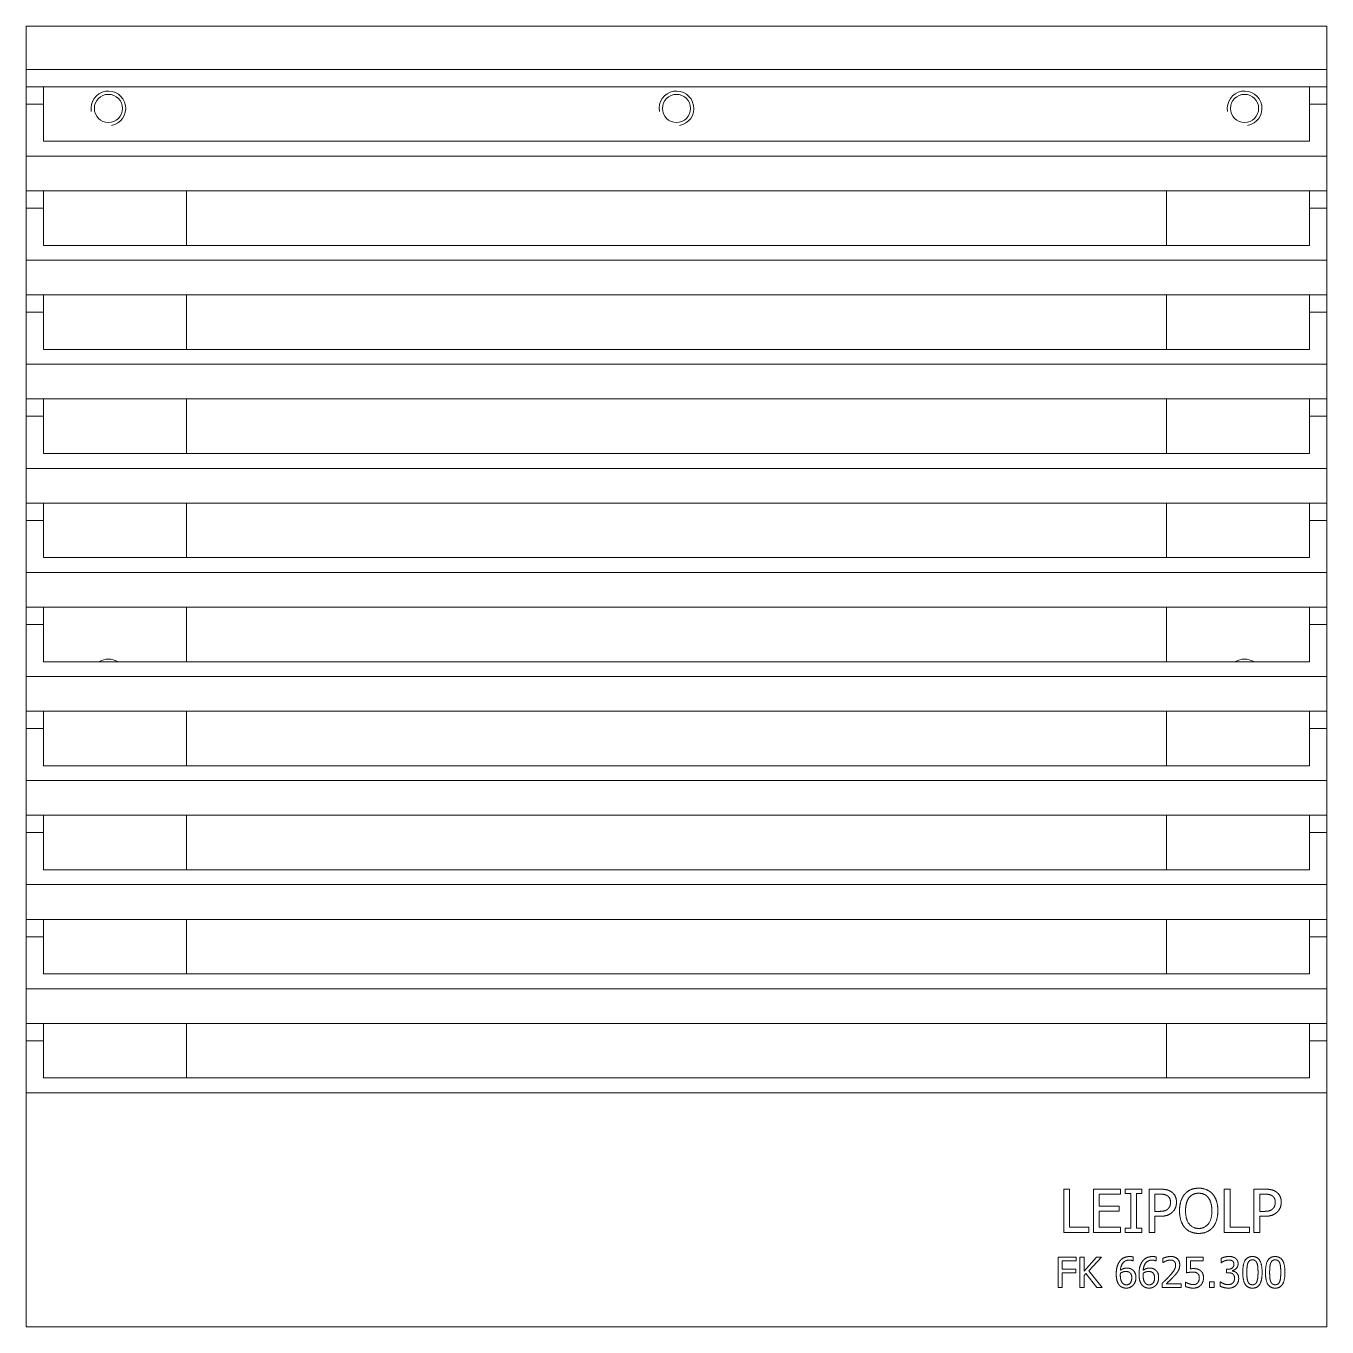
# Model space of a CAD drawing. Header units: inches. Extents: x 0 to 150, y 0 to 150.
import ezdxf

# ---------------------------------------------------------------- set-up
doc = ezdxf.new("R2010")
doc.units = ezdxf.units.IN
doc.layers.add('hw_VTP', color=7, linetype='Continuous', lineweight=13)

# ---------------------------------------------------------------- blocks, each defined once
blk = doc.blocks.new('Q_Loc bui')
at = {"layer": 'hw_VTP', "color": 0, "linetype": 'ByBlock', "lineweight": 13}
for p, q in [((75, 0), (-75, 0)), ((-75, 0), (-75, -5)), ((75, -5), (75, 0)), ((-75, -7), (-75, -5)), ((-75, -5), (75, -5)), ((75, -5), (75, -7)), ((-75, -7), (75, -7)), ((-75, -9), (-75, -7)), ((-73, -7), (-73, -9)), ((73, -9), (73, -7)), ((75, -7), (75, -9)), ((-75, -15), (-75, -9)), ((-75, -9), (-73, -9)), ((-73, -9), (-73, -13.29)), ((73, -13.29), (73, -9)), ((73, -9), (75, -9)), ((75, -9), (75, -15)), ((-73, -13.29), (73, -13.29)), ((-75, -19), (-75, -15)), ((75, -15), (-75, -15)), ((75, -15), (75, -19)), ((-75, -21), (-75, -19)), ((-75, -19), (75, -19)), ((-73, -19), (-73, -21)), ((-56.5, -25.29), (-56.5, -19)), ((56.5, -19), (56.5, -25.29)), ((73, -21), (73, -19)), ((75, -19), (75, -21)), ((-75, -27), (-75, -21)), ((-75, -21), (-73, -21)), ((-73, -21), (-73, -25.29)), ((73, -21), (75, -21)), ((73, -25.29), (73, -21)), ((75, -21), (75, -27)), ((-73, -25.29), (73, -25.29)), ((75, -27), (-75, -27)), ((-75, -31), (-75, -27)), ((75, -27), (75, -31)), ((-75, -33), (-75, -31)), ((-75, -31), (75, -31)), ((-73, -31), (-73, -33)), ((-56.5, -37.29), (-56.5, -31)), ((56.5, -31), (56.5, -37.29)), ((73, -33), (73, -31)), ((75, -31), (75, -33)), ((-75, -39), (-75, -33)), ((-75, -33), (-73, -33)), ((-73, -33), (-73, -37.29)), ((73, -33), (75, -33)), ((73, -37.29), (73, -33)), ((75, -33), (75, -39)), ((-73, -37.29), (73, -37.29)), ((75, -39), (-75, -39)), ((-75, -43), (-75, -39)), ((75, -39), (75, -43)), ((-75, -45), (-75, -43)), ((-75, -43), (75, -43)), ((-73, -43), (-73, -45)), ((-56.5, -49.29), (-56.5, -43)), ((56.5, -43), (56.5, -49.29)), ((73, -45), (73, -43)), ((75, -43), (75, -45)), ((-75, -51), (-75, -45)), ((-75, -45), (-73, -45)), ((-73, -45), (-73, -49.29)), ((73, -45), (75, -45)), ((73, -49.29), (73, -45)), ((75, -45), (75, -51)), ((-73, -49.29), (73, -49.29)), ((75, -51), (-75, -51)), ((-75, -55), (-75, -51)), ((75, -51), (75, -55)), ((-75, -57), (-75, -55)), ((-75, -55), (75, -55)), ((-73, -55), (-73, -57)), ((-56.5, -61.29), (-56.5, -55)), ((56.5, -55), (56.5, -61.29)), ((73, -57), (73, -55)), ((75, -55), (75, -57)), ((-75, -63), (-75, -57)), ((-75, -57), (-73, -57)), ((-73, -57), (-73, -61.29)), ((73, -57), (75, -57)), ((73, -61.29), (73, -57)), ((75, -57), (75, -63)), ((-73, -61.29), (73, -61.29)), ((75, -63), (-75, -63)), ((-75, -67), (-75, -63)), ((75, -63), (75, -67)), ((-75, -69), (-75, -67)), ((-75, -67), (75, -67)), ((-73, -67), (-73, -69)), ((-56.5, -73.29), (-56.5, -67)), ((56.5, -67), (56.5, -73.29)), ((73, -69), (73, -67)), ((75, -67), (75, -69)), ((-75, -75), (-75, -69)), ((-75, -69), (-73, -69)), ((-73, -69), (-73, -73.29)), ((73, -69), (75, -69)), ((73, -73.29), (73, -69)), ((75, -69), (75, -75)), ((-73, -73.29), (73, -73.29)), ((75, -75), (-75, -75)), ((-75, -79), (-75, -75)), ((75, -75), (75, -79)), ((-75, -81), (-75, -79)), ((-75, -79), (75, -79)), ((-73, -79), (-73, -81)), ((-56.5, -85.29), (-56.5, -79)), ((56.5, -79), (56.5, -85.29)), ((73, -81), (73, -79)), ((75, -79), (75, -81)), ((-75, -87), (-75, -81)), ((-75, -81), (-73, -81)), ((-73, -81), (-73, -85.29)), ((73, -81), (75, -81)), ((73, -85.29), (73, -81)), ((75, -81), (75, -87)), ((-73, -85.29), (73, -85.29)), ((75, -87), (-75, -87)), ((-75, -91), (-75, -87)), ((75, -87), (75, -91)), ((-75, -93), (-75, -91)), ((-75, -91), (75, -91)), ((-73, -91), (-73, -93)), ((-56.5, -97.29), (-56.5, -91)), ((56.5, -91), (56.5, -97.29)), ((73, -93), (73, -91)), ((75, -91), (75, -93)), ((-75, -99), (-75, -93)), ((-75, -93), (-73, -93)), ((-73, -93), (-73, -97.29)), ((73, -93), (75, -93)), ((73, -97.29), (73, -93)), ((75, -93), (75, -99)), ((-73, -97.29), (73, -97.29)), ((75, -99), (-75, -99)), ((-75, -103), (-75, -99)), ((75, -99), (75, -103)), ((-75, -105), (-75, -103)), ((-75, -103), (75, -103)), ((-73, -103), (-73, -105)), ((-56.5, -109.29), (-56.5, -103)), ((56.5, -103), (56.5, -109.29)), ((73, -105), (73, -103)), ((75, -103), (75, -105)), ((-75, -111), (-75, -105)), ((-75, -105), (-73, -105)), ((-73, -105), (-73, -109.29)), ((73, -105), (75, -105)), ((73, -109.29), (73, -105)), ((75, -105), (75, -111)), ((-73, -109.29), (73, -109.29)), ((75, -111), (-75, -111)), ((-75, -115), (-75, -111)), ((75, -111), (75, -115)), ((-75, -117), (-75, -115)), ((-75, -115), (75, -115)), ((-73, -115), (-73, -117)), ((-56.5, -121.29), (-56.5, -115)), ((56.5, -115), (56.5, -121.29)), ((73, -117), (73, -115)), ((75, -115), (75, -117)), ((-75, -123), (-75, -117)), ((-75, -117), (-73, -117)), ((-73, -117), (-73, -121.29)), ((73, -117), (75, -117)), ((73, -121.29), (73, -117)), ((75, -117), (75, -123)), ((-73, -121.29), (73, -121.29)), ((75, -123), (-75, -123)), ((-75, -150), (-75, -123)), ((75, -123), (75, -150)), ((44.65, -139.11), (44.65, -134.11)), ((44.65, -134.11), (45.31, -134.11)), ((45.31, -134.11), (45.31, -138.51)), ((48.07, -134.11), (51.2, -134.11)), ((48.07, -139.11), (48.07, -134.11)), ((51.2, -134.7), (48.73, -134.7)), ((48.73, -134.7), (48.73, -136.07)), ((51.2, -134.11), (51.2, -134.7)), ((51.73, -134.62), (51.73, -134.11)), ((51.73, -134.11), (53.67, -134.11)), ((52.37, -134.62), (51.73, -134.62)), ((52.37, -138.59), (52.37, -134.62)), ((53.67, -134.62), (53.03, -134.62)), ((53.03, -134.62), (53.03, -138.59)), ((53.67, -134.11), (53.67, -134.62)), ((54.49, -139.11), (54.49, -134.11)), ((54.49, -134.11), (55.75, -134.11)), ((55.16, -136.67), (55.16, -134.68)), ((55.16, -134.68), (55.71, -134.68)), ((63.15, -139.11), (63.15, -134.11)), ((63.15, -134.11), (63.82, -134.11)), ((63.82, -134.11), (63.82, -138.51)), ((66.57, -139.11), (66.57, -134.11)), ((66.57, -134.11), (67.83, -134.11)), ((67.24, -136.67), (67.24, -134.68)), ((67.24, -134.68), (67.79, -134.68)), ((48.73, -136.07), (51.03, -136.07)), ((51.03, -136.07), (51.03, -136.66)), ((51.03, -136.66), (48.73, -136.66)), ((48.73, -136.66), (48.73, -138.51)), ((55.61, -136.67), (55.16, -136.67)), ((55.72, -137.24), (55.16, -137.24)), ((55.16, -137.24), (55.16, -139.11)), ((67.69, -136.67), (67.24, -136.67)), ((67.8, -137.24), (67.24, -137.24)), ((67.24, -137.24), (67.24, -139.11)), ((47.55, -139.11), (44.65, -139.11)), ((45.31, -138.51), (47.55, -138.51)), ((47.55, -138.51), (47.55, -139.11)), ((51.2, -139.11), (48.07, -139.11)), ((48.73, -138.51), (51.2, -138.51)), ((51.2, -138.51), (51.2, -139.11)), ((51.73, -139.11), (51.73, -138.59)), ((51.73, -138.59), (52.37, -138.59)), ((53.67, -139.11), (51.73, -139.11)), ((53.03, -138.59), (53.67, -138.59)), ((53.67, -138.59), (53.67, -139.11)), ((55.16, -139.11), (54.49, -139.11)), ((66.05, -139.11), (63.15, -139.11)), ((63.82, -138.51), (66.05, -138.51)), ((66.05, -138.51), (66.05, -139.11)), ((67.24, -139.11), (66.57, -139.11)), ((44.01, -145.45), (44.01, -141.95)), ((44.01, -141.95), (46.1, -141.95)), ((44.48, -142.36), (44.48, -143.35)), ((46.1, -142.36), (44.48, -142.36)), ((46.1, -141.95), (46.1, -142.36)), ((46.52, -145.45), (46.52, -141.95)), ((46.52, -141.95), (46.99, -141.95)), ((46.99, -141.95), (46.99, -143.56)), ((46.99, -143.56), (48.42, -141.95)), ((48.99, -141.95), (47.54, -143.51)), ((48.42, -141.95), (48.99, -141.95)), ((52.66, -142.38), (52.64, -142.38)), ((52.66, -141.93), (52.66, -142.38)), ((55.29, -142.38), (55.27, -142.38)), ((55.29, -141.93), (55.29, -142.38)), ((56.08, -142.58), (56.08, -142.08)), ((58.82, -143.75), (58.82, -141.95)), ((58.82, -141.95), (60.74, -141.95)), ((60.74, -142.36), (59.27, -142.36)), ((59.27, -142.36), (59.27, -143.29)), ((60.74, -141.95), (60.74, -142.36)), ((62.79, -142.59), (62.79, -142.09)), ((44.48, -143.35), (46.04, -143.35)), ((46.04, -143.76), (44.48, -143.76)), ((44.48, -143.76), (44.48, -145.45)), ((46.04, -143.35), (46.04, -143.76)), ((47.19, -143.82), (46.99, -144.05)), ((48.47, -145.45), (47.19, -143.82)), ((47.54, -143.51), (49.07, -145.45)), ((56.11, -142.58), (56.08, -142.58)), ((62.82, -142.59), (62.79, -142.59)), ((63.41, -143.74), (63.41, -143.35)), ((63.41, -143.35), (63.56, -143.35)), ((63.6, -143.74), (63.41, -143.74)), ((64.1, -143.5), (64.1, -143.54)), ((44.48, -145.45), (44.01, -145.45)), ((46.99, -145.45), (46.52, -145.45)), ((46.99, -144.05), (46.99, -145.45)), ((49.07, -145.45), (48.47, -145.45)), ((56.01, -145.45), (56.01, -144.95)), ((58.17, -145.45), (56.01, -145.45)), ((56.45, -145.04), (58.17, -145.04)), ((58.17, -145.04), (58.17, -145.45)), ((58.67, -145.32), (58.67, -144.83)), ((58.67, -144.83), (58.71, -144.83)), ((61.45, -145.45), (61.45, -144.78)), ((61.45, -144.78), (62.01, -144.78)), ((62.01, -145.45), (61.45, -145.45)), ((62.01, -144.78), (62.01, -145.45)), ((62.69, -145.31), (62.69, -144.81)), ((62.69, -144.81), (62.73, -144.81)), ((75, -150), (-75, -150))]:
    blk.add_line(p, q, dxfattribs=at)
for centre in [(-65.5, -9.5), (0, -9.5), (65.5, -9.5)]:
    blk.add_circle(centre, 1.62, dxfattribs=at)
for centre, start, end in [((-65.5, -9.5), 280, 190), ((65.5, -9.5), 280, 190), ((0, -9.5), 280, 190), ((-65.5, -75), 58.9973, 121.0027), ((65.5, -75), 58.9973, 121.0027)]:
    blk.add_arc(centre, 2, start, end, dxfattribs=at)
for points in [[(55.71, -134.68), (56.02, -134.68), (56.44, -134.77), (56.6, -134.87)], [(55.75, -134.11), (56.19, -134.11), (56.82, -134.25), (57.06, -134.42)], [(56.6, -134.87), (56.78, -134.99), (56.96, -135.37), (56.96, -135.63)], [(57.06, -134.42), (57.34, -134.61), (57.65, -135.2), (57.65, -135.61)], [(58, -136.61), (58, -135.98), (58.31, -135.02), (58.6, -134.68)], [(58.6, -134.68), (58.89, -134.34), (59.71, -134), (60.21, -134)], [(59.1, -135.09), (59.31, -134.83), (59.85, -134.58), (60.21, -134.58)], [(60.21, -134), (60.72, -134), (61.54, -134.36), (61.82, -134.68)], [(60.21, -134.58), (60.56, -134.58), (61.12, -134.83), (61.32, -135.09)], [(61.82, -134.68), (62.11, -135.01), (62.42, -135.98), (62.42, -136.61)], [(67.79, -134.68), (68.1, -134.68), (68.52, -134.77), (68.68, -134.87)], [(67.83, -134.11), (68.27, -134.11), (68.9, -134.25), (69.14, -134.42)], [(68.68, -134.87), (68.86, -134.99), (69.04, -135.37), (69.04, -135.63)], [(69.14, -134.42), (69.41, -134.61), (69.73, -135.2), (69.73, -135.61)], [(56.68, -136.37), (56.51, -136.54), (56.02, -136.67), (55.61, -136.67)], [(56.96, -135.63), (56.96, -135.87), (56.83, -136.22), (56.68, -136.37)], [(57.65, -135.61), (57.65, -135.94), (57.42, -136.52), (57.21, -136.72)], [(58.69, -136.61), (58.69, -136.12), (58.9, -135.35), (59.1, -135.09)], [(61.32, -135.09), (61.51, -135.35), (61.73, -136.11), (61.73, -136.61)], [(68.75, -136.37), (68.59, -136.54), (68.09, -136.67), (67.69, -136.67)], [(69.04, -135.63), (69.04, -135.87), (68.9, -136.22), (68.75, -136.37)], [(69.73, -135.61), (69.73, -135.94), (69.5, -136.52), (69.29, -136.72)], [(57.21, -136.72), (56.96, -136.98), (56.25, -137.24), (55.72, -137.24)], [(58.6, -138.53), (58.31, -138.2), (58, -137.22), (58, -136.61)], [(60.21, -138.64), (59.52, -138.64), (58.69, -137.59), (58.69, -136.61)], [(61.73, -136.61), (61.73, -137.59), (60.91, -138.64), (60.21, -138.64)], [(62.42, -136.61), (62.42, -137.21), (62.11, -138.2), (61.82, -138.53)], [(69.29, -136.72), (69.03, -136.98), (68.33, -137.24), (67.8, -137.24)], [(60.21, -139.21), (59.7, -139.21), (58.89, -138.87), (58.6, -138.53)], [(61.82, -138.53), (61.51, -138.88), (60.7, -139.21), (60.21, -139.21)], [(50.7, -143.91), (50.7, -143.45), (50.89, -142.72), (51.08, -142.45)], [(51.08, -142.45), (51.27, -142.18), (51.87, -141.88), (52.27, -141.88)], [(52.21, -142.29), (51.77, -142.29), (51.23, -142.88), (51.18, -143.46)], [(52.64, -142.38), (52.58, -142.35), (52.34, -142.29), (52.21, -142.29)], [(52.27, -141.88), (52.38, -141.88), (52.59, -141.9), (52.66, -141.93)], [(53.33, -143.91), (53.33, -143.45), (53.51, -142.72), (53.71, -142.45)], [(53.71, -142.45), (53.9, -142.18), (54.5, -141.88), (54.89, -141.88)], [(54.83, -142.29), (54.39, -142.29), (53.86, -142.88), (53.81, -143.46)], [(55.27, -142.38), (55.21, -142.35), (54.97, -142.29), (54.83, -142.29)], [(54.89, -141.88), (55.01, -141.88), (55.21, -141.9), (55.29, -141.93)], [(56.08, -142.08), (56.23, -142.01), (56.75, -141.87), (56.98, -141.87)], [(56.45, -142.39), (56.35, -142.43), (56.16, -142.54), (56.11, -142.58)], [(56.94, -142.28), (56.82, -142.28), (56.56, -142.34), (56.45, -142.39)], [(57.37, -142.42), (57.29, -142.35), (57.08, -142.28), (56.94, -142.28)], [(56.98, -141.87), (57.47, -141.87), (58.02, -142.39), (58.02, -142.83)], [(57.55, -142.86), (57.55, -142.71), (57.46, -142.49), (57.37, -142.42)], [(62.79, -142.09), (62.94, -142.01), (63.47, -141.87), (63.7, -141.87)], [(63.16, -142.39), (63.05, -142.44), (62.88, -142.54), (62.82, -142.59)], [(63.66, -142.28), (63.54, -142.28), (63.28, -142.34), (63.16, -142.39)], [(64.09, -142.39), (64, -142.33), (63.79, -142.28), (63.66, -142.28)], [(63.7, -141.87), (63.94, -141.87), (64.29, -141.97), (64.44, -142.07)], [(64.27, -142.77), (64.27, -142.63), (64.17, -142.44), (64.09, -142.39)], [(64.44, -142.07), (64.59, -142.18), (64.75, -142.5), (64.75, -142.72)], [(65.29, -143.7), (65.29, -142.75), (65.83, -141.88), (66.41, -141.88)], [(65.88, -142.63), (65.96, -142.45), (66.21, -142.26), (66.41, -142.26)], [(66.41, -141.88), (66.98, -141.88), (67.52, -142.78), (67.52, -143.7)], [(66.41, -142.26), (66.6, -142.26), (66.85, -142.45), (66.92, -142.63)], [(67.91, -143.7), (67.91, -142.75), (68.46, -141.88), (69.03, -141.88)], [(68.51, -142.63), (68.58, -142.45), (68.84, -142.26), (69.03, -142.26)], [(69.03, -141.88), (69.61, -141.88), (70.15, -142.78), (70.15, -143.7)], [(69.03, -142.26), (69.23, -142.26), (69.48, -142.45), (69.55, -142.63)], [(51.08, -145.2), (50.9, -145.01), (50.7, -144.37), (50.7, -143.91)], [(51.17, -144.01), (51.17, -143.94), (51.18, -143.84), (51.18, -143.79)], [(51.18, -143.46), (51.35, -143.34), (51.7, -143.21), (51.91, -143.21)], [(51.18, -143.79), (51.33, -143.7), (51.64, -143.6), (51.81, -143.6)], [(51.81, -143.6), (51.93, -143.6), (52.16, -143.65), (52.25, -143.72)], [(51.91, -143.21), (52.11, -143.21), (52.42, -143.29), (52.59, -143.42)], [(52.25, -143.72), (52.38, -143.82), (52.49, -144.12), (52.49, -144.33)], [(52.59, -143.42), (52.78, -143.56), (52.97, -144.01), (52.97, -144.31)], [(53.71, -145.2), (53.53, -145.01), (53.33, -144.37), (53.33, -143.91)], [(53.8, -144.01), (53.8, -143.94), (53.8, -143.84), (53.81, -143.79)], [(53.81, -143.46), (53.98, -143.34), (54.33, -143.21), (54.54, -143.21)], [(53.81, -143.79), (53.96, -143.7), (54.27, -143.6), (54.43, -143.6)], [(54.43, -143.6), (54.55, -143.6), (54.79, -143.65), (54.88, -143.72)], [(54.54, -143.21), (54.74, -143.21), (55.05, -143.29), (55.21, -143.42)], [(54.88, -143.72), (55, -143.82), (55.12, -144.12), (55.12, -144.33)], [(55.21, -143.42), (55.41, -143.56), (55.59, -144.01), (55.59, -144.31)], [(56.85, -144.11), (57.25, -143.67), (57.55, -143.14), (57.55, -142.86)], [(57.84, -143.54), (57.76, -143.69), (57.51, -143.99), (57.37, -144.13)], [(58.02, -142.83), (58.02, -143.04), (57.93, -143.39), (57.84, -143.54)], [(59.51, -143.67), (59.32, -143.67), (58.93, -143.73), (58.82, -143.75)], [(59.27, -143.29), (59.35, -143.28), (59.52, -143.27), (59.59, -143.27)], [(60.08, -143.83), (59.98, -143.74), (59.69, -143.67), (59.51, -143.67)], [(59.59, -143.27), (59.85, -143.27), (60.23, -143.36), (60.4, -143.49)], [(60.28, -144.33), (60.28, -144.14), (60.18, -143.91), (60.08, -143.83)], [(60.4, -143.49), (60.57, -143.62), (60.76, -144.02), (60.76, -144.34)], [(63.56, -143.35), (63.88, -143.35), (64.27, -143.05), (64.27, -142.77)], [(64.13, -143.87), (64.03, -143.8), (63.76, -143.74), (63.6, -143.74)], [(64.75, -142.72), (64.75, -143.01), (64.37, -143.44), (64.1, -143.5)], [(64.1, -143.54), (64.21, -143.56), (64.47, -143.66), (64.57, -143.76)], [(64.34, -144.37), (64.34, -144.18), (64.23, -143.94), (64.13, -143.87)], [(64.57, -143.76), (64.68, -143.86), (64.82, -144.18), (64.82, -144.41)], [(66.41, -145.52), (65.83, -145.52), (65.29, -144.62), (65.29, -143.7)], [(65.76, -143.7), (65.76, -143.36), (65.81, -142.81), (65.88, -142.63)], [(65.88, -144.75), (65.81, -144.56), (65.76, -144.07), (65.76, -143.7)], [(67.52, -143.7), (67.52, -144.64), (66.98, -145.52), (66.41, -145.52)], [(66.92, -142.63), (66.99, -142.81), (67.05, -143.34), (67.05, -143.7)], [(67.05, -143.7), (67.05, -144.06), (66.99, -144.59), (66.92, -144.76)], [(69.03, -145.52), (68.45, -145.52), (67.91, -144.62), (67.91, -143.7)], [(68.39, -143.7), (68.39, -143.36), (68.44, -142.81), (68.51, -142.63)], [(68.51, -144.75), (68.43, -144.56), (68.39, -144.07), (68.39, -143.7)], [(70.15, -143.7), (70.15, -144.64), (69.6, -145.52), (69.03, -145.52)], [(69.55, -142.63), (69.62, -142.81), (69.67, -143.34), (69.67, -143.7)], [(69.67, -143.7), (69.67, -144.06), (69.62, -144.59), (69.55, -144.76)], [(51.86, -145.52), (51.62, -145.52), (51.23, -145.36), (51.08, -145.2)], [(51.42, -144.94), (51.31, -144.82), (51.17, -144.38), (51.17, -144.01)], [(51.86, -145.14), (51.74, -145.14), (51.52, -145.05), (51.42, -144.94)], [(52.49, -144.33), (52.49, -144.73), (52.14, -145.14), (51.86, -145.14)], [(52.64, -145.19), (52.48, -145.35), (52.09, -145.52), (51.86, -145.52)], [(52.97, -144.31), (52.97, -144.58), (52.79, -145.04), (52.64, -145.19)], [(54.48, -145.52), (54.25, -145.52), (53.86, -145.36), (53.71, -145.2)], [(54.05, -144.94), (53.94, -144.82), (53.8, -144.38), (53.8, -144.01)], [(54.49, -145.14), (54.36, -145.14), (54.15, -145.05), (54.05, -144.94)], [(55.27, -145.19), (55.11, -145.35), (54.72, -145.52), (54.48, -145.52)], [(55.12, -144.33), (55.12, -144.73), (54.77, -145.14), (54.49, -145.14)], [(55.59, -144.31), (55.59, -144.58), (55.42, -145.04), (55.27, -145.19)], [(56.01, -144.95), (56.24, -144.73), (56.66, -144.33), (56.85, -144.11)], [(57.37, -144.13), (57.15, -144.37), (56.61, -144.89), (56.45, -145.04)], [(59.59, -145.52), (59.34, -145.52), (58.85, -145.41), (58.67, -145.32)], [(58.71, -144.83), (58.76, -144.87), (58.96, -144.97), (59.08, -145.01)], [(59.08, -145.01), (59.22, -145.06), (59.45, -145.12), (59.6, -145.12)], [(60.45, -145.18), (60.3, -145.34), (59.86, -145.52), (59.59, -145.52)], [(59.6, -145.12), (59.74, -145.12), (60.01, -145.01), (60.1, -144.9)], [(60.1, -144.9), (60.19, -144.8), (60.28, -144.52), (60.28, -144.33)], [(60.76, -144.34), (60.76, -144.59), (60.6, -145.02), (60.45, -145.18)], [(63.65, -145.52), (63.38, -145.52), (62.87, -145.39), (62.69, -145.31)], [(62.73, -144.81), (62.87, -144.92), (63.37, -145.12), (63.62, -145.12)], [(63.62, -145.12), (63.76, -145.12), (64.05, -145.02), (64.15, -144.92)], [(64.51, -145.2), (64.36, -145.36), (63.92, -145.52), (63.65, -145.52)], [(64.15, -144.92), (64.24, -144.81), (64.34, -144.56), (64.34, -144.37)], [(64.82, -144.41), (64.82, -144.64), (64.66, -145.04), (64.51, -145.2)], [(66.41, -145.13), (66.2, -145.13), (65.95, -144.94), (65.88, -144.75)], [(66.92, -144.76), (66.85, -144.95), (66.6, -145.13), (66.41, -145.13)], [(69.03, -145.13), (68.83, -145.13), (68.58, -144.94), (68.51, -144.75)], [(69.55, -144.76), (69.48, -144.95), (69.23, -145.13), (69.03, -145.13)]]:
    blk.add_open_spline(points, degree=2, dxfattribs=at)

msp = doc.modelspace()

# ---------------------------------------------------------------- block references
msp.add_blockref('Q_Loc bui', (75, 150))

doc.saveas('drawing.dxf')
